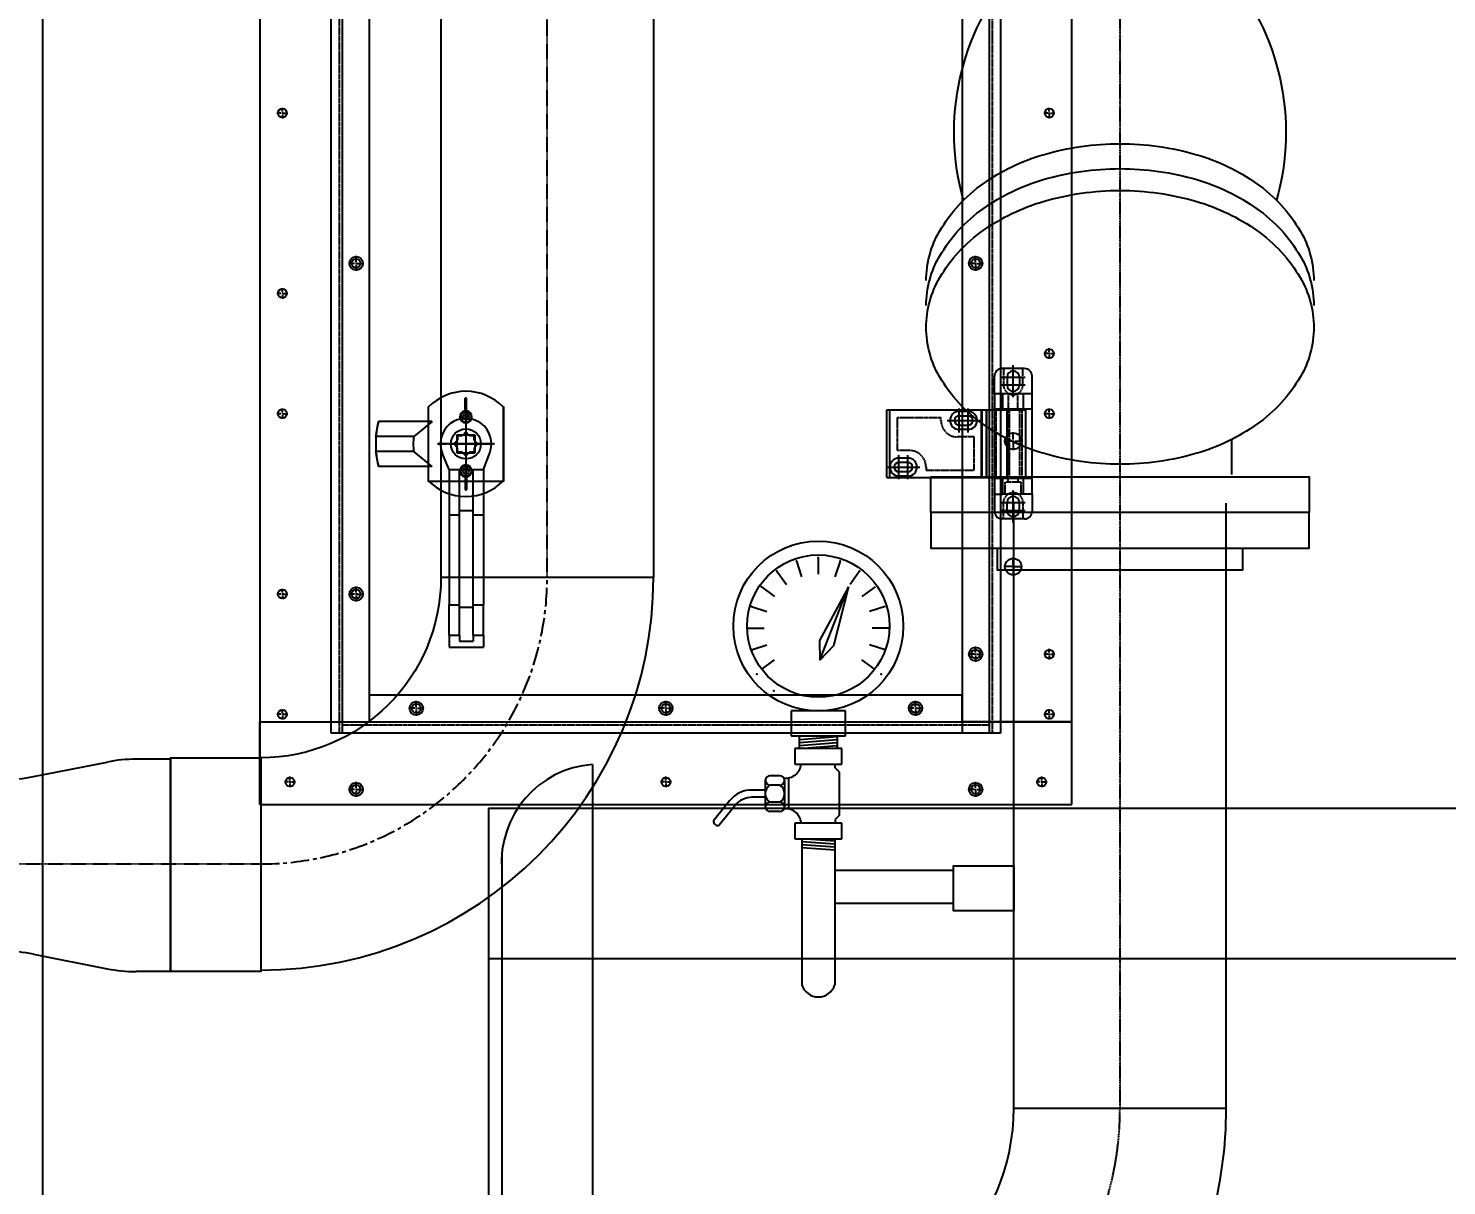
# Model space of a CAD drawing. Header units: millimetres. Extents: x -69706 to 52883, y -6882 to 68885.
# Drawn here: x -32471 to -31528, y 24816 to 25586 of the extents above; entities that cross this region are included whole.
import ezdxf

# ---------------------------------------------------------------- set-up
doc = ezdxf.new("R2010")
doc.units = ezdxf.units.MM
for name, pattern in [('YFM1P-長$0$CENTER', [2, 1.25, -0.25, 0.25, -0.25]), ('YFM1P-長$0$CENTER2', [1.125, 0.75, -0.125, 0.125, -0.125]), ('YFM1P-長$0$CENTERX2', [101.6, 63.5, -12.7, 12.7, -12.7]), ('YFM1P-長$0$DASHED', [0.75, 0.5, -0.25])]:
    doc.linetypes.add(name, pattern=pattern)
for name, color, linetype in [('YFM1P-長$0$03', 4, 'Continuous'), ('YFM1P-長$0$1', 7, 'Continuous'), ('YFM1P-長$0$AUDIT_I_250305115502-0', 1, 'YFM1P-長$0$CENTERX2'), ('YFM1P-長$0$BILLET', 7, 'Continuous'), ('YFM1P-長$0$BOLT', 3, 'Continuous'), ('YFM1P-長$0$DOOR-02-01', 230, 'Continuous'), ('YFM1P-長$0$HANDLE', 6, 'Continuous'), ('YFM1P-長$0$Hatch', 1, 'Continuous'), ('YFM1P-長$0$LOCKING', 191, 'Continuous'), ('YFM1P-長$0$M-FOUN', 252, 'Continuous'), ('YFM1P-長$0$M-PIPE-CHWR13', 94, 'Continuous'), ('YFM1P-長$0$M-PIPE-CHWR13_CL', 93, 'YFM1P-長$0$CENTER2'), ('YFM1P-長$0$M-PIPE-CHWS5', 160, 'Continuous'), ('YFM1P-長$0$M-PIPE-CHWS5_CL', 161, 'YFM1P-長$0$CENTER2'), ('YFM1P-長$0$MAU&DCC Valve Station$0$1', 1, 'Continuous'), ('YFM1P-長$0$MAU&DCC Valve Station$0$M-CWTR-VAVE', 4, 'Continuous'), ('YFM1P-長$0$MAU&DCC Valve Station$0$M-PIPE-WWS35', 10, 'Continuous'), ('YFM1P-長$0$PV-551', 7, 'Continuous'), ('YFM1P-長$0$TYPE14X10', 7, 'Continuous'), ('YFM1P-長$0$图层1', 3, 'YFM1P-長$0$DASHED'), ('YFM1P-長$0$虚线', 3, 'YFM1P-長$0$DASHED'), ('YFM1P-長$0$表面显示线', 5, 'Continuous')]:
    doc.layers.add(name, color=color, linetype=linetype)
doc.styles.add('dim-txt', font='isocp.shx', dxfattribs={"width": 0.7, "bigfont": 'chineset.shx'})
doc.dimstyles.new('ARCH-dim-200MM', dxfattribs={"dimscale": 2000, "dimtxt": 0.3, "dimasz": 0.1, "dimexe": 0.1, "dimexo": 0.1, "dimgap": 0.05, "dimtad": 1, "dimdec": 0, "dimrnd": 0.5, "dimdsep": 46, "dimtxsty": 'dim-txt', "dimblk": 'DOT', "dimcen": 2, "dimclrd": 256, "dimclre": 256, "dimclrt": 256, "dimadec": 0, "dimazin": 0, "dimtfac": 1, "dimtdec": 0, "dimtix": 1, "dimtmove": 2, "dimatfit": 3, "dimldrblk": 'OBLIQUE', "dimfxl": 1, "dimtvp": 1, "dimtolj": 1, "dimarcsym": 0})

# ---------------------------------------------------------------- blocks, each defined once
blk = doc.blocks.new('YFM1P-長$0$MAU&DCC Valve Station$0$ss')
at = {"layer": 'YFM1P-長$0$MAU&DCC Valve Station$0$M-CWTR-VAVE'}
for p, q in [((5372.12, 5331.19), (5375.48, 5320.86)), ((5386.58, 5333.48), (5386.58, 5322.62)), ((5401.03, 5331.19), (5397.67, 5320.86)), ((5359.08, 5324.55), (5365.46, 5315.76)), ((5414.07, 5324.55), (5407.69, 5315.76)), ((5348.73, 5314.2), (5357.52, 5307.82)), ((5406.55, 5314.28), (5387.3, 5278.56)), ((5387.56, 5265.45), (5406.55, 5314.28)), ((5406.55, 5314.28), (5396.6, 5274.94)), ((5424.42, 5314.2), (5415.63, 5307.82)), ((5342.09, 5301.16), (5352.42, 5297.8)), ((5431.06, 5301.16), (5420.73, 5297.8)), ((5339.8, 5286.71), (5350.66, 5286.71)), ((5433.35, 5286.71), (5422.49, 5286.71)), ((5342.09, 5272.25), (5352.42, 5275.61)), ((5387.3, 5278.56), (5387.56, 5265.45)), ((5396.6, 5274.94), (5387.56, 5265.45)), ((5431.06, 5272.25), (5420.73, 5275.61)), ((5348.73, 5259.21), (5357.52, 5265.59)), ((5424.42, 5259.21), (5415.63, 5265.59)), ((5368.56, 5231.57), (5368.56, 5215.02)), ((5404.59, 5231.57), (5368.56, 5231.57)), ((5404.59, 5215.02), (5404.59, 5231.57)), ((5368.56, 5215.02), (5404.59, 5215.02)), ((5373.97, 5206.57), (5373.97, 5215.02)), ((5373.97, 5212.53), (5399.18, 5214.52)), ((5373.97, 5210.54), (5399.18, 5212.53)), ((5373.97, 5208.56), (5399.18, 5210.54)), ((5373.97, 5206.57), (5399.18, 5208.56)), ((5399.18, 5215.02), (5399.18, 5206.57)), ((5371.01, 5206.57), (5371.01, 5196.25)), ((5402.14, 5206.57), (5371.01, 5206.57)), ((5402.14, 5196.25), (5402.14, 5206.57)), ((5361.07, 5188.44), (5354.44, 5188.44)), ((5371.01, 5196.25), (5402.14, 5196.25)), ((5397.75, 5193.75), (5397.75, 5196.25)), ((5400.72, 5190.78), (5397.75, 5193.75)), ((5400.72, 5162.35), (5400.72, 5190.78)), ((5351.32, 5178.94), (5342.71, 5178.94)), ((5351.32, 5185.34), (5351.32, 5167.79)), ((5351.34, 5185.34), (5351.34, 5167.79)), ((5361.07, 5182.25), (5354.44, 5182.25)), ((5364.16, 5185.34), (5364.16, 5167.79)), ((5366.77, 5186.88), (5366.77, 5166.25)), ((5327.54, 5171.68), (5316.94, 5158.52)), ((5351.32, 5174.2), (5342.71, 5174.2)), ((5361.07, 5170.89), (5354.44, 5170.89)), ((5331.23, 5168.71), (5320.63, 5155.55)), ((5361.07, 5164.69), (5354.44, 5164.69)), ((5400.72, 5162.35), (5397.75, 5159.38)), ((5371.01, 5156.88), (5371.01, 5146.57)), ((5402.14, 5156.88), (5371.01, 5156.88)), ((5397.75, 5159.38), (5397.75, 5156.88)), ((5402.14, 5146.57), (5402.14, 5156.88)), ((5371.01, 5146.57), (5402.14, 5146.57)), ((5375.68, 5146.57), (5375.68, 5049.41)), ((5375.68, 5144.81), (5397.48, 5143.09)), ((5375.68, 5142.82), (5397.48, 5141.1)), ((5375.68, 5140.83), (5397.48, 5139.11)), ((5378.57, 5146.57), (5397.48, 5145.08)), ((5397.48, 5146.57), (5397.48, 5049.41)), ((5397.48, 5125.54), (5476.58, 5125.54)), ((5397.48, 5103.74), (5476.58, 5103.74))]:
    blk.add_line(p, q, dxfattribs=at)
blk.add_lwpolyline([(5516.58, 5098.6), (5476.58, 5098.6), (5476.58, 5128.54), (5516.58, 5128.54)], close=True, dxfattribs=at)
for radius in [56.5, 47.34]:
    blk.add_circle((5386.58, 5288.07), radius, dxfattribs=at)
for centre, radius, start, end in [((5354.44, 5185.34), 3.1, 90, 270), ((5361.07, 5185.34), 3.1, 270, 90), ((5364.86, 5197.27), 10.39, 263.03661, 354.39742), ((5341.93, 5161.08), 17.87, 87.50392, 143.63508), ((5358.06, 5176.57), 6.74, 122.55049, 237.44951), ((5357.44, 5176.57), 6.74, 302.55049, 57.44951), ((5342.71, 5159.46), 14.74, 90, 141.139), ((5354.44, 5167.79), 3.1, 90, 270), ((5361.07, 5167.79), 3.1, 270, 90), ((5364.86, 5156.15), 10.39, 4.81378, 96.96339), ((5319.66, 5158.12), 2.75, 171.61436, 290.66364), ((5386.58, 5052.66), 11.37, 196.6033, 343.3967)]:
    blk.add_arc(centre, radius, start, end, dxfattribs=at)
for p in [(5372.12, 5331.19), (5386.58, 5333.48), (5401.03, 5331.19), (5359.08, 5324.55), (5414.07, 5324.55), (5348.73, 5314.2), (5342.09, 5301.16), (5339.8, 5286.71), (5433.35, 5286.71), (5342.09, 5272.25), (5431.06, 5272.25), (5345.71, 5256.17), (5428.34, 5256.17), (5357, 5244.87)]:
    blk.add_point(p, dxfattribs=at)
blk = doc.blocks.new('YFM1P-長$0$R5-4')
for p, q in [((-5.715, 0), (-5.715, -1.64)), ((-5.715, 0), (5.715, 0)), ((5.715, 0), (5.715, -1.64)), ((-5.905, -3.58), (-6.875, -8.485)), ((5.905, -3.58), (6.875, -8.485)), ((-7.065, -12.7), (-7.065, -10.425)), ((7.065, -12.7), (7.065, -10.425)), ((7.065, -12.7), (-7.065, -12.7))]:
    blk.add_line(p, q)
for centre, start, end in [((-15.715, -1.64), 348.81312, 0), ((15.715, -1.64), 180, 191.18688), ((2.935, -10.425), 168.81312, 180), ((-2.935, -10.425), 0, 11.18688)]:
    blk.add_arc(centre, 10, start, end)
blk = doc.blocks.new('YFM1P-長$0$Es-125')
blk.add_lwpolyline([(7.06501, 0, 0.41421356), (-19.05, 26.11501), (-19.05, 11.98499, -0.41421356), (-7.06501, 0)], format="xyb", close=True)
at = {"color": 1, "linetype": 'YFM1P-長$0$CENTER'}
blk.add_arc((-19.05, 0), 19.05, 0, 90, dxfattribs=at)
blk = doc.blocks.new('YFM1P-長$0$A$C141D08B8')
at = {"layer": 'YFM1P-長$0$MAU&DCC Valve Station$0$M-CWTR-VAVE'}
for p, q in [((54.76, 434.29, 0), (54.76, 390.81, 0)), ((202.92, 434.29, 0), (202.92, 387.06, 0)), ((54.76, 86.58, 0), (54.76, 63.37, 0)), ((202.92, 86.58, 0), (202.92, 63.37, 0))]:
    blk.add_line(p, q, dxfattribs=at)
at = {"layer": 'YFM1P-長$0$MAU&DCC Valve Station$0$M-CWTR-VAVE', "elevation": 0}
for points in [[(210.59, 481.91), (210.59, 496.2), (47.08, 496.2), (47.08, 481.91)], [(254.61, 458.1), (254.61, 481.91), (3.07, 481.91), (3.07, 458.1), (254.61, 458.1)], [(254.61, 458.1), (254.61, 434.29), (3.07, 434.29), (3.07, 458.1), (254.61, 458.1)], [(254.61, 38.1), (254.61, 61.91), (3.07, 61.91), (3.07, 38.1), (254.61, 38.1)], [(254.61, 38.1), (254.61, 14.29), (3.07, 14.29), (3.07, 38.1), (254.61, 38.1)], [(210.59, 14.29), (210.59, 0), (47.08, 0), (47.08, 14.29)]]:
    blk.add_lwpolyline(points, dxfattribs=at)
for points in [[(257.68, 192.37, 0.133256), (248.7, 225.46, 0.106756), (219.94, 256.79, 0.082828), (179.88, 276.15, 0.071352), (128.84, 283.47, 0.071352), (77.8, 276.15, 0.082828), (37.74, 256.79, 0.106756), (8.98, 225.46, 0.133256), (0, 192.37, 0.133256)], [(257.68, 175.76, 0.133256), (248.7, 208.84, 0.106756), (219.94, 240.18, 0.082828), (179.88, 259.54, 0.071352), (128.84, 266.86, 0.071352), (77.8, 259.54, 0.082828), (37.74, 240.18, 0.106756), (8.98, 208.84, 0.133256), (0, 175.76, 0.133256)]]:
    blk.add_lwpolyline(points, format="xyb", dxfattribs=at)
blk.add_lwpolyline([(0, 161.25, 0.133256), (8.98, 128.16, 0.106756), (37.74, 96.83, 0.082828), (77.8, 77.47, 0.071352), (128.84, 70.14, 0.071352), (179.88, 77.47, 0.082828), (219.94, 96.83, 0.106756), (248.7, 128.16, 0.133256), (257.68, 161.25, 0.133256), (248.7, 194.34, 0.106756), (219.94, 225.67, 0.082828), (179.88, 245.03, 0.071352), (128.84, 252.35, 0.071352), (77.8, 245.03, 0.082828), (37.74, 225.67, 0.106756), (8.98, 194.34, 0.133256)], format="xyb", close=True, dxfattribs=at)
at = {"layer": 'YFM1P-長$0$MAU&DCC Valve Station$0$M-CWTR-VAVE'}
for centre, radius, start, end in [((132.35, 282.07, 0), 138.32, 91.45393, 122.25022), ((125.33, 282.07, 0), 138.32, 57.74978, 88.54607), ((184.43, 290.99, 0), 165.9, 139.35775, 195.77648), ((73.25, 290.99, 0), 165.9, 344.22352, 40.64225)]:
    blk.add_arc(centre, radius, start, end, dxfattribs=at)
blk = doc.blocks.new('YFM1P-長$0$A$Cc3ad5393')
at = {"color": 252, "linetype": 'YFM1P-長$0$CENTER', "ltscale": 5}
for p, q in [((283884.98, 372434.55), (283884.98, 372383.65)), ((283884.98, 372425.6), (283884.98, 372392.59)), ((283901.49, 372409.1), (283868.48, 372409.1)), ((283900.94, 372409.1), (283869.02, 372409.1))]:
    blk.add_line(p, q, dxfattribs=at)
at = {"layer": 'YFM1P-長$0$03', "color": 252}
for p, q in [((283795.48, 372216.72), (283795.48, 373281.72)), ((284240.48, 373281.72), (284240.48, 372216.72)), ((284240.48, 372216.72), (283795.48, 372216.72))]:
    blk.add_line(p, q, dxfattribs=at)
at = {"layer": 'YFM1P-長$0$1', "color": 252}
for p, q in [((284256.48, 372459.22), (284241.48, 372459.22)), ((284248.98, 372445.62), (284248.98, 372461.62)), ((284236.48, 372442.72), (284236.48, 372454.22)), ((284240.98, 372453.62), (284256.98, 372453.62)), ((284244.88, 372453.62), (284244.88, 372448.32)), ((284248.98, 372440.32), (284248.98, 372456.32)), ((284253.08, 372453.62), (284253.08, 372448.32)), ((284261.48, 372442.72), (284261.48, 372454.22)), ((284240.98, 372448.32), (284256.98, 372448.32)), ((284212.95, 372416.72), (284212.95, 372432.72)), ((284218.95, 372430.72), (284212.95, 372430.72, 78.1)), ((284214.05, 372431.72), (284220.05, 372431.72)), ((284218.95, 372416.72), (284218.95, 372432.72)), ((284204.95, 372424.72), (284220.95, 372424.72)), ((284210.95, 372424.72), (284226.95, 372424.72)), ((284212.95, 372427.82), (284218.95, 372427.82)), ((284212.95, 372421.62), (284218.95, 372421.62)), ((284218.95, 372418.72), (284212.95, 372418.72)), ((284164.98, 372393.72), (284180.98, 372393.72)), ((284170.98, 372393.72), (284186.98, 372393.72)), ((284172.98, 372385.72), (284172.98, 372401.72)), ((284178.98, 372399.72), (284172.98, 372399.72)), ((284178.98, 372396.82), (284172.98, 372396.82)), ((284178.98, 372385.72), (284178.98, 372401.72)), ((284178.98, 372390.62), (284172.98, 372390.62)), ((284178.98, 372387.72), (284172.98, 372387.72)), ((284236.48, 372375.72), (284236.48, 372364.22)), ((284248.98, 372362.12), (284248.98, 372378.12)), ((284261.48, 372375.72), (284261.48, 372364.22)), ((284240.98, 372370.12), (284256.98, 372370.12)), ((284240.98, 372364.82), (284256.98, 372364.82)), ((284244.88, 372364.82), (284244.88, 372370.12)), ((284248.98, 372356.82), (284248.98, 372372.82)), ((284253.08, 372364.82), (284253.08, 372370.12)), ((284256.48, 372359.22), (284241.48, 372359.22))]:
    blk.add_line(p, q, dxfattribs=at)
at = {"layer": 'YFM1P-長$0$1', "color": 252, "linetype": 'Continuous'}
for p, q in [((283859.98, 372433.59), (283859.98, 372384.6)), ((283884.48, 372431.07), (283884.48, 372439.6)), ((283885.48, 372431.07), (283885.48, 372439.6)), ((283909.98, 372384.6), (283909.98, 372433.59)), ((283884.48, 372387.13), (283884.48, 372378.6)), ((283885.48, 372387.13), (283885.48, 372378.6))]:
    blk.add_line(p, q, dxfattribs=at)
for centre, radius in [((283884.98, 372427.1), 3.46), ((283884.98, 372427.1), 2), ((283884.98, 372409.1), 10), ((283884.98, 372391.1), 3.46), ((283884.98, 372391.1), 2)]:
    blk.add_circle(centre, radius, dxfattribs=at)
at = {"layer": 'YFM1P-長$0$1', "color": 252}
for centre, radius, start, end in [((284241.48, 372454.22), 5, 90, 180), ((284256.48, 372454.22), 5, 0, 90), ((284248.98, 372453.62), 4.1, 0, 180), ((284248.98, 372448.32), 4.1, 180, 0), ((284212.95, 372424.72), 6, 90, 270), ((284218.95, 372424.72), 6, 270, 90), ((284212.95, 372424.72), 3.1, 90, 270), ((284218.95, 372424.72), 3.1, 270, 90), ((284172.98, 372393.72), 6, 90, 270), ((284172.98, 372393.72), 3.1, 90, 270), ((284178.98, 372393.72), 6, 270, 90), ((284178.98, 372393.72), 3.1, 270, 90), ((284248.98, 372370.12), 4.1, 0, 180), ((284248.98, 372364.82), 4.1, 180, 0), ((284241.48, 372364.22), 5, 180, 270), ((284256.48, 372364.22), 5, 270, 0)]:
    blk.add_arc(centre, radius, start, end, dxfattribs=at)
at = {"layer": 'YFM1P-長$0$1', "color": 252, "linetype": 'Continuous'}
for centre, radius, start, end in [((283884.98, 372409.1), 35, 44.41531, 135.58469), ((283884.98, 372427.1), 4, 97.18076, 82.81924), ((283884.98, 372409.1), 30.5, 89.06068, 90.93932), ((283884.98, 372427.37), 3.73, 82.30067, 97.69933), ((283884.98, 372391.1), 4, 277.18076, 262.81924), ((283884.98, 372409.1), 35, 224.41531, 315.58469), ((283884.98, 372390.83), 3.73, 262.30067, 277.69933), ((283884.98, 372409.1), 30.5, 269.06068, 270.93932)]:
    blk.add_arc(centre, radius, start, end, dxfattribs=at)
at = {"layer": 'YFM1P-長$0$AUDIT_I_250305115502-0', "color": 252}
for p, q in [((283761.98, 372629.22), (283759.48, 372629.22)), ((283763.48, 372629.22), (283762.48, 372629.22)), ((283762.98, 372630.22), (283762.98, 372632.72)), ((283762.98, 372629.72), (283762.98, 372628.72)), ((283763.98, 372629.22), (283766.48, 372629.22)), ((284271.98, 372629.22), (284269.48, 372629.22)), ((284272.48, 372629.22), (284273.48, 372629.22)), ((284272.98, 372630.22), (284272.98, 372632.72)), ((284272.98, 372628.72), (284272.98, 372629.72)), ((284273.98, 372629.22), (284276.48, 372629.22)), ((283762.98, 372628.22), (283762.98, 372625.72)), ((284272.98, 372628.22), (284272.98, 372625.72)), ((283810.98, 372529.22), (283806.98, 372529.22)), ((283812.48, 372529.22), (283811.48, 372529.22)), ((283811.98, 372530.22), (283811.98, 372534.22)), ((283811.98, 372529.72), (283811.98, 372528.72)), ((283811.98, 372528.22), (283811.98, 372524.22)), ((283812.98, 372529.22), (283816.98, 372529.22)), ((284222.98, 372529.22), (284218.98, 372529.22)), ((284223.48, 372529.22), (284224.48, 372529.22)), ((284223.98, 372530.22), (284223.98, 372534.22)), ((284223.98, 372528.72), (284223.98, 372529.72)), ((284223.98, 372528.22), (284223.98, 372524.22)), ((284224.98, 372529.22), (284228.98, 372529.22)), ((283761.98, 372509.22), (283759.48, 372509.22)), ((283763.48, 372509.22), (283762.48, 372509.22)), ((283762.98, 372510.22), (283762.98, 372512.72)), ((283762.98, 372509.72), (283762.98, 372508.72)), ((283762.98, 372508.22), (283762.98, 372505.72)), ((283763.98, 372509.22), (283766.48, 372509.22)), ((284271.98, 372469.22), (284269.48, 372469.22)), ((284272.48, 372469.22), (284273.48, 372469.22)), ((284272.98, 372470.22), (284272.98, 372472.72)), ((284272.98, 372468.72), (284272.98, 372469.72)), ((284273.98, 372469.22), (284276.48, 372469.22)), ((284272.98, 372468.22), (284272.98, 372465.72)), ((283762.98, 372430.22), (283762.98, 372432.72)), ((284272.98, 372430.22), (284272.98, 372432.72)), ((283761.98, 372429.22), (283759.48, 372429.22)), ((283763.48, 372429.22), (283762.48, 372429.22)), ((283762.98, 372429.72), (283762.98, 372428.72)), ((283762.98, 372428.22), (283762.98, 372425.72)), ((283763.98, 372429.22), (283766.48, 372429.22)), ((284271.98, 372429.22), (284269.48, 372429.22)), ((284272.48, 372429.22), (284273.48, 372429.22)), ((284272.98, 372428.72), (284272.98, 372429.72)), ((284272.98, 372428.22), (284272.98, 372425.72)), ((284273.98, 372429.22), (284276.48, 372429.22)), ((284248.98, 372411.97), (284248.98, 372416.97)), ((284247.98, 372410.97), (284242.98, 372410.97)), ((284248.48, 372410.97), (284249.48, 372410.97)), ((284248.98, 372410.47), (284248.98, 372411.47)), ((284248.98, 372409.97), (284248.98, 372404.97)), ((284249.98, 372410.97), (284254.98, 372410.97)), ((284247.98, 372327.47), (284242.98, 372327.47)), ((284248.48, 372327.47), (284249.48, 372327.47)), ((284248.98, 372328.47), (284248.98, 372333.47)), ((284248.98, 372326.97), (284248.98, 372327.97)), ((284249.98, 372327.47), (284254.98, 372327.47)), ((284248.98, 372326.47), (284248.98, 372321.47)), ((283761.98, 372309.22), (283759.48, 372309.22)), ((283763.48, 372309.22), (283762.48, 372309.22)), ((283762.98, 372310.22), (283762.98, 372312.72)), ((283762.98, 372309.72), (283762.98, 372308.72)), ((283762.98, 372308.22), (283762.98, 372305.72)), ((283763.98, 372309.22), (283766.48, 372309.22)), ((283810.98, 372309.22), (283806.98, 372309.22)), ((283812.48, 372309.22), (283811.48, 372309.22)), ((283811.98, 372310.22), (283811.98, 372314.22)), ((283811.98, 372309.72), (283811.98, 372308.72)), ((283811.98, 372308.22), (283811.98, 372304.22)), ((283812.98, 372309.22), (283816.98, 372309.22)), ((284223.98, 372270.22), (284223.98, 372274.22)), ((284272.98, 372270.22), (284272.98, 372272.72)), ((284222.98, 372269.22), (284218.98, 372269.22)), ((284223.48, 372269.22), (284224.48, 372269.22)), ((284223.98, 372268.72), (284223.98, 372269.72)), ((284223.98, 372268.22), (284223.98, 372264.22)), ((284224.98, 372269.22), (284228.98, 372269.22)), ((284271.98, 372269.22), (284269.48, 372269.22)), ((284272.48, 372269.22), (284273.48, 372269.22)), ((284272.98, 372268.72), (284272.98, 372269.72)), ((284272.98, 372268.22), (284272.98, 372265.72)), ((284273.98, 372269.22), (284276.48, 372269.22)), ((283762.98, 372230.22), (283762.98, 372232.72)), ((284272.98, 372230.22), (284272.98, 372232.72)), ((283761.98, 372229.22), (283759.48, 372229.22)), ((283763.48, 372229.22), (283762.48, 372229.22)), ((283762.98, 372229.72), (283762.98, 372228.72)), ((283762.98, 372228.22), (283762.98, 372225.72)), ((283763.98, 372229.22), (283766.48, 372229.22)), ((284271.98, 372229.22), (284269.48, 372229.22)), ((284272.48, 372229.22), (284273.48, 372229.22)), ((284272.98, 372228.72), (284272.98, 372229.72)), ((284272.98, 372228.22), (284272.98, 372225.72)), ((284273.98, 372229.22), (284276.48, 372229.22)), ((283767.98, 372185.22), (283767.98, 372187.72)), ((284017.98, 372185.22), (284017.98, 372187.72)), ((284267.98, 372185.22), (284267.98, 372187.72)), ((283766.98, 372184.22), (283764.48, 372184.22)), ((283767.48, 372184.22), (283768.48, 372184.22)), ((283767.98, 372184.72), (283767.98, 372183.72)), ((283767.98, 372183.22), (283767.98, 372180.72)), ((283768.98, 372184.22), (283771.48, 372184.22)), ((283810.98, 372179.22), (283806.98, 372179.22)), ((283812.48, 372179.22), (283811.48, 372179.22)), ((283811.98, 372180.22), (283811.98, 372184.22)), ((283811.98, 372179.72), (283811.98, 372178.72)), ((283811.98, 372178.22), (283811.98, 372174.22)), ((283812.98, 372179.22), (283816.98, 372179.22)), ((284016.98, 372184.22), (284014.48, 372184.22)), ((284017.48, 372184.22), (284018.48, 372184.22)), ((284017.98, 372184.72), (284017.98, 372183.72)), ((284017.98, 372183.22), (284017.98, 372180.72)), ((284018.98, 372184.22), (284021.48, 372184.22)), ((284222.98, 372179.22), (284218.98, 372179.22)), ((284223.48, 372179.22), (284224.48, 372179.22)), ((284223.98, 372180.22), (284223.98, 372184.22)), ((284223.98, 372178.72), (284223.98, 372179.72)), ((284223.98, 372178.22), (284223.98, 372174.22)), ((284224.98, 372179.22), (284228.98, 372179.22)), ((284266.98, 372184.22), (284264.48, 372184.22)), ((284267.48, 372184.22), (284268.48, 372184.22)), ((284267.98, 372184.72), (284267.98, 372183.72)), ((284267.98, 372183.22), (284267.98, 372180.72)), ((284268.98, 372184.22), (284271.48, 372184.22))]:
    blk.add_line(p, q, dxfattribs=at)
at = {"layer": 'YFM1P-長$0$BILLET', "color": 252}
for p, q in [((283859.98, 372434.1), (283859.98, 372384.1)), ((283909.98, 372434.1), (283909.98, 372384.1)), ((283909.98, 372384.1), (283859.98, 372384.1))]:
    blk.add_line(p, q, dxfattribs=at)
at = {"layer": 'YFM1P-長$0$BILLET', "color": 252, "linetype": 'YFM1P-長$0$CENTER', "ltscale": 5}
for p, q in [((283884.98, 372425.8), (283884.98, 372392.4)), ((283901.68, 372409.1), (283868.29, 372409.1))]:
    blk.add_line(p, q, dxfattribs=at)
at = {"layer": 'YFM1P-長$0$BOLT', "color": 252, "linetype": 'YFM1P-長$0$CENTER', "ltscale": 1.5}
for p, q in [((283884.98, 372418.38), (283884.98, 372399.82)), ((283875.71, 372409.1), (283894.26, 372409.1))]:
    blk.add_line(p, q, dxfattribs=at)
at = {"layer": 'YFM1P-長$0$DOOR-02-01', "color": 252}
for p, q in [((283885.98, 372427.1), (283883.98, 372427.1)), ((283884.98, 372426.1), (283884.98, 372428.1)), ((283885.98, 372391.1), (283883.98, 372391.1)), ((283884.98, 372390.1), (283884.98, 372392.1))]:
    blk.add_line(p, q, dxfattribs=at)
at = {"layer": 'YFM1P-長$0$HANDLE', "color": 252, "linetype": 'YFM1P-長$0$CENTER', "ltscale": 5}
for p, q in [((283884.98, 372428.03), (283884.98, 372390.16)), ((283866.05, 372409.1), (283903.92, 372409.1))]:
    blk.add_line(p, q, dxfattribs=at)
at = {"layer": 'YFM1P-長$0$HANDLE', "color": 252, "linetype": 'Continuous'}
for p, q in [((283878.98, 372415.1), (283878.98, 372403.1)), ((283878.98, 372415.1), (283890.98, 372415.1)), ((283890.98, 372415.1), (283890.98, 372403.1)), ((283873.8, 372392), (283869.35, 372402.43)), ((283878.98, 372403.1), (283890.98, 372403.1)), ((283896.8, 372392), (283900.93, 372403.23)), ((283873.8, 372392), (283873.8, 372362)), ((283873.8, 372392), (283880.8, 372392)), ((283880.8, 372362), (283880.8, 372392)), ((283880.8, 372392), (283889.8, 372392)), ((283889.8, 372362), (283889.8, 372392)), ((283889.8, 372392), (283896.8, 372392)), ((283896.8, 372392), (283896.8, 372362)), ((283880.8, 372364.9), (283889.8, 372364.9)), ((283873.8, 372362), (283873.8, 372302)), ((283873.8, 372362), (283880.8, 372362)), ((283880.8, 372302), (283880.8, 372362)), ((283889.8, 372302), (283889.8, 372362)), ((283889.8, 372362), (283896.8, 372362)), ((283896.8, 372362), (283896.8, 372302)), ((283873.8, 372281.97), (283873.8, 372302)), ((283873.8, 372302), (283880.8, 372302)), ((283880.8, 372281.97), (283880.8, 372302)), ((283880.8, 372300.51), (283889.8, 372300.51)), ((283889.8, 372281.97), (283889.8, 372302)), ((283889.8, 372302), (283896.8, 372302)), ((283896.8, 372281.97), (283896.8, 372302)), ((283873.8, 372281.97), (283873.8, 372273.97)), ((283873.8, 372281.97), (283880.8, 372281.97)), ((283880.8, 372281.97), (283880.8, 372277.97)), ((283889.8, 372281.97), (283889.8, 372277.97)), ((283889.8, 372281.97), (283896.8, 372281.97)), ((283896.8, 372281.97), (283896.8, 372273.97)), ((283873.8, 372273.97), (283896.8, 372273.97)), ((283880.8, 372277.97), (283889.8, 372277.97))]:
    blk.add_line(p, q, dxfattribs=at)
blk.add_arc((283884.98, 372409.1), 16.99, 339.80144, 203.09076, dxfattribs=at)
at = {"layer": 'YFM1P-長$0$Hatch', "color": 252}
for p, q in [((283850.98, 372233.22), (283846.98, 372233.22)), ((283851.48, 372233.22), (283852.48, 372233.22)), ((283851.98, 372234.22), (283851.98, 372238.22)), ((283851.98, 372233.72), (283851.98, 372232.72)), ((283852.98, 372233.22), (283856.98, 372233.22)), ((284016.98, 372233.22), (284012.98, 372233.22)), ((284017.48, 372233.22), (284018.48, 372233.22)), ((284017.98, 372234.22), (284017.98, 372238.22)), ((284017.98, 372233.72), (284017.98, 372232.72)), ((284018.98, 372233.22), (284022.98, 372233.22)), ((284182.98, 372233.22), (284178.98, 372233.22)), ((284183.48, 372233.22), (284184.48, 372233.22)), ((284183.98, 372234.22), (284183.98, 372238.22)), ((284183.98, 372233.72), (284183.98, 372232.72)), ((284184.98, 372233.22), (284188.98, 372233.22)), ((283851.98, 372232.22), (283851.98, 372228.22)), ((284017.98, 372232.22), (284017.98, 372228.22)), ((284183.98, 372232.22), (284183.98, 372228.22))]:
    blk.add_line(p, q, dxfattribs=at)
at = {"layer": 'YFM1P-長$0$LOCKING', "color": 252}
for p, q in [((283825.19, 372414.1), (283826.89, 372424.1)), ((283862.53, 372424.1), (283826.89, 372424.1)), ((283862.53, 372424.1), (283850.34, 372414.1)), ((283850.34, 372414.1), (283825.19, 372414.1)), ((283879.48, 372414.6), (283879.48, 372411.6)), ((283882.48, 372414.6), (283879.48, 372414.6)), ((283884.98, 372417.1), (283882.48, 372414.6)), ((283887.48, 372414.6), (283884.98, 372417.1)), ((283890.48, 372414.6), (283887.48, 372414.6)), ((283890.48, 372411.6), (283890.48, 372414.6)), ((283850.34, 372404.1), (283825.19, 372404.1)), ((283826.89, 372394.1), (283825.19, 372404.1)), ((283862.53, 372394.1), (283850.34, 372404.1)), ((283879.48, 372411.6), (283876.98, 372409.1)), ((283879.48, 372406.6), (283876.98, 372409.1)), ((283879.48, 372403.6), (283879.48, 372406.6)), ((283882.48, 372403.6), (283879.48, 372403.6)), ((283884.98, 372401.1), (283882.48, 372403.6)), ((283887.48, 372403.6), (283884.98, 372401.1)), ((283890.48, 372403.6), (283887.48, 372403.6)), ((283892.98, 372409.1), (283890.48, 372411.6)), ((283892.98, 372409.1), (283890.48, 372406.6)), ((283890.48, 372406.6), (283890.48, 372403.6)), ((283862.53, 372394.1), (283826.89, 372394.1))]:
    blk.add_line(p, q, dxfattribs=at)
at = {"layer": 'YFM1P-長$0$LOCKING', "color": 252, "linetype": 'YFM1P-長$0$CENTER', "ltscale": 8}
blk.add_line((283903.88, 372409.1), (283866.09, 372409.1), dxfattribs=at)
at = {"layer": 'YFM1P-長$0$LOCKING', "color": 252}
for radius, start, end in [(60, 165.52249, 175.21981), (60, 175.21981, 184.78019), (35, 171.78679, 188.21321), (60, 184.78019, 194.47751)]:
    blk.add_arc((283884.98, 372409.1), radius, start, end, dxfattribs=at)
at = {"layer": 'YFM1P-長$0$PV-551', "color": 252}
for p, q in [((284236.48, 372442.72), (284242.11, 372442.72)), ((284236.48, 372442.72), (284236.48, 372385.72)), ((284242.11, 372432.22), (284242.11, 372442.72)), ((284242.11, 372442.72), (284255.86, 372442.72)), ((284255.86, 372432.22), (284255.86, 372442.72)), ((284255.86, 372442.72), (284261.48, 372442.72)), ((284261.48, 372432.72), (284261.48, 372442.72)), ((284164.98, 372431.72), (284210.76, 372431.72)), ((284164.98, 372391.72), (284164.98, 372431.72)), ((284166.98, 372386.72), (284166.98, 372431.72)), ((284210.76, 372431.72), (284215.76, 372431.72)), ((284215.76, 372431.72), (284228.05, 372431.72)), ((284227.95, 372386.72), (284227.95, 372431.72)), ((284228.05, 372431.72), (284231.41, 372431.72)), ((284231.41, 372431.72), (284244.95, 372431.72)), ((284231.41, 372386.72), (284231.41, 372431.72)), ((284236.48, 372432.72), (284236.48, 372431.72)), ((284261.48, 372432.22), (284236.48, 372432.22)), ((284244.95, 372386.72), (284244.95, 372431.72)), ((284244.95, 372431.72), (284257.48, 372431.72)), ((284257.48, 372386.72), (284257.48, 372431.72)), ((284261.48, 372385.72), (284261.48, 372432.72)), ((284164.98, 372386.72), (284164.98, 372391.72)), ((284164.98, 372386.72), (284228.05, 372386.72)), ((284228.05, 372386.72), (284231.41, 372386.72)), ((284231.41, 372386.72), (284244.95, 372386.72)), ((284236.48, 372386.22), (284261.48, 372386.22)), ((284236.48, 372385.72), (284236.48, 372375.72)), ((284242.11, 372375.72), (284242.11, 372386.22)), ((284257.48, 372386.72), (284244.95, 372386.72)), ((284255.86, 372375.72), (284255.86, 372386.22)), ((284261.48, 372375.72), (284261.48, 372385.72)), ((284236.48, 372375.72), (284242.11, 372375.72)), ((284255.86, 372375.72), (284242.11, 372375.72)), ((284261.48, 372375.72), (284255.86, 372375.72))]:
    blk.add_line(p, q, dxfattribs=at)
at = {"layer": 'YFM1P-長$0$TYPE14X10', "color": 252}
for p, q in [((283603.43, 374127.79), (283603.43, 371608.79)), ((283900, 372166.73), (286100, 372166.73)), ((283900, 372166.73), (283900, 371586.73)), ((283900, 372066.73), (286100, 372066.73))]:
    blk.add_line(p, q, dxfattribs=at)
at = {"layer": 'YFM1P-長$0$图层1', "color": 252}
for p, q in [((284242.48, 372459.22), (284242.48, 372448.32)), ((284255.48, 372448.32), (284255.48, 372459.22)), ((284245.93, 372432.22), (284245.93, 372442.72)), ((284252.03, 372432.22), (284252.03, 372442.72)), ((284228.32, 372386.72), (284228.32, 372431.72)), ((284231.32, 372386.72), (284231.32, 372431.72)), ((284237.48, 372431.72), (284237.48, 372386.72)), ((284240.82, 372386.72), (284240.82, 372431.72)), ((284244.98, 372386.72), (284244.98, 372431.72)), ((284246.28, 372386.72), (284246.28, 372431.72)), ((284246.48, 372386.72), (284246.48, 372431.72)), ((284253.48, 372386.72), (284253.48, 372431.72)), ((284254.98, 372386.72), (284254.98, 372431.72)), ((284171.98, 372404.72), (284171.98, 372426.72)), ((284171.98, 372426.72), (284200.95, 372426.72)), ((284200.95, 372424.72), (284200.95, 372426.72)), ((284222.95, 372413.72), (284211.95, 372413.72)), ((284222.95, 372391.72), (284222.95, 372413.72)), ((284179.98, 372404.72), (284171.98, 372404.72)), ((284190.98, 372393.72), (284190.98, 372391.72)), ((284190.98, 372391.72), (284222.95, 372391.72)), ((284254.23, 372383.72), (284243.73, 372383.72)), ((284243.73, 372375.72), (284243.73, 372383.72)), ((284245.73, 372383.72), (284245.73, 372386.22)), ((284252.23, 372383.72), (284252.23, 372386.22)), ((284254.23, 372375.72), (284254.23, 372383.72)), ((284242.48, 372359.22), (284242.48, 372370.12)), ((284255.48, 372370.12), (284255.48, 372359.22))]:
    blk.add_line(p, q, dxfattribs=at)
for centre, radius, start, end in [((284248.98, 372448.32), 6.5, 180, 0), ((284211.95, 372424.72), 11, 180, 270), ((284179.98, 372393.72), 11, 0, 90), ((284248.98, 372370.12), 6.5, 0, 180)]:
    blk.add_arc(centre, radius, start, end, dxfattribs=at)
at = {"layer": 'YFM1P-長$0$虚线', "color": 252}
for p, q in [((283800.98, 372216.72), (283800.98, 373274.22)), ((284234.98, 373274.22), (284234.98, 372216.72)), ((283802.98, 372222.22), (283802.98, 372224.22)), ((284232.98, 372222.22), (284232.98, 372224.22)), ((283802.98, 372222.22), (284232.98, 372222.22))]:
    blk.add_line(p, q, dxfattribs=at)
at = {"layer": 'YFM1P-長$0$表面显示线', "color": 252}
for p, q in [((284287.98, 372169.22), (284287.98, 373329.22)), ((283747.98, 373314.22), (283747.98, 372169.22)), ((283802.98, 372216.72), (283802.98, 373276.22)), ((284232.98, 373276.22), (284232.98, 372216.72)), ((283820.98, 372224.22), (283820.98, 373256.22)), ((284214.98, 373256.22), (284214.98, 372216.72)), ((283820.98, 372224.22), (283820.98, 372242.22)), ((283820.98, 372242.22), (284214.98, 372242.22)), ((284214.98, 372224.22), (284214.98, 372242.22)), ((283747.98, 372169.22), (283747.98, 372224.22)), ((283747.98, 372224.22), (283820.98, 372224.22)), ((283773.98, 372224.22), (284287.98, 372224.22)), ((284287.98, 372224.22), (284214.98, 372224.22)), ((284287.98, 372169.22), (284287.98, 372224.22)), ((283747.98, 372169.22), (284287.98, 372169.22))]:
    blk.add_line(p, q, dxfattribs=at)
for centre, radius in [((283762.98, 372629.22), 3), ((284272.98, 372629.22), 3), ((283811.98, 372529.22), 4.5), ((283811.98, 372529.22), 3), ((284223.98, 372529.22), 4.5), ((284223.98, 372529.22), 3), ((283762.98, 372509.22), 3), ((284272.98, 372469.22), 3), ((283762.98, 372429.22), 3), ((284272.98, 372429.22), 3), ((284248.98, 372410.97), 5.5), ((284248.98, 372327.47), 5.5), ((283762.98, 372309.22), 3), ((283811.98, 372309.22), 4.5), ((283811.98, 372309.22), 3), ((284223.98, 372269.22), 4.5), ((284223.98, 372269.22), 3), ((284272.98, 372269.22), 3), ((283851.98, 372233.22), 4.5), ((283851.98, 372233.22), 3), ((284017.98, 372233.22), 4.5), ((284017.98, 372233.22), 3), ((284183.98, 372233.22), 4.5), ((284183.98, 372233.22), 3), ((283762.98, 372229.22), 3), ((284272.98, 372229.22), 3), ((283767.98, 372184.22), 3), ((284017.98, 372184.22), 3), ((284267.98, 372184.22), 3), ((283811.98, 372179.22), 4.5), ((283811.98, 372179.22), 3), ((284223.98, 372179.22), 4.5), ((284223.98, 372179.22), 3)]:
    blk.add_circle(centre, radius, dxfattribs=at)
blk = doc.blocks.new('_Dot')
at = {"color": 0, "linetype": 'ByBlock', "lineweight": -2}
blk.add_line((-0.5, 0), (-1, 0), dxfattribs=at)
at = {"color": 0, "linetype": 'ByBlock', "const_width": 0.5}
blk.add_lwpolyline([(-0.25, 0, 1), (0.25, 0, 1)], format="xyb", close=True, dxfattribs=at)
blk = doc.blocks.new('*D356')
at = {"lineweight": -2, "ltscale": 500, "transparency": 16777216}
for p, q in [((-31545.49, 28350.22), (-24413.81, 28350.22)), ((-24613.81, 28150.22), (-24613.81, 24240.99)), ((-31597.56, 24040.99), (-24413.81, 24040.99))]:
    blk.add_line(p, q, dxfattribs=at)
at = {"lineweight": -2, "ltscale": 500, "transparency": 16777216, "xscale": 200, "yscale": 200, "zscale": 200}
for p, rotation in [((-24613.81, 28350.22), 90), ((-24613.81, 24040.99), 270)]:
    blk.add_blockref('_Dot', p, dxfattribs=dict(at, rotation=rotation))
at = {"ltscale": 500, "transparency": 16777216, "insert": (-25013.81, 26195.61), "char_height": 600, "attachment_point": 5, "rotation": 90, "style": 'dim-txt'}
blk.add_mtext('\\A1;4309', dxfattribs=at)
blk = doc.blocks.new('_OBLIQUE')
at = {"color": 0, "linetype": 'ByBlock', "lineweight": -2}
blk.add_line((-0.5, -0.5), (0.5, 0.5), dxfattribs=at)

msp = doc.modelspace()

# ---------------------------------------------------------------- linework, layer by layer
at = {"layer": 'YFM1P-長$0$M-PIPE-CHWR13'}
for p, q in [((-32197.124, 25750.692, 0), (-32197.124, 25220.431, 0)), ((-32055.824, 25750.692, 0), (-32055.824, 25220.431, 0))]:
    msp.add_line(p, q, dxfattribs=at)
at = {"layer": 'YFM1P-長$0$M-PIPE-CHWR13', "elevation": 0}
msp.add_lwpolyline([(-32376.972, 24958.33), (-32376.972, 25100.581), (-32316.972, 25100.581), (-32316.972, 24958.33)], close=True, dxfattribs=at)
at = {"layer": 'YFM1P-長$0$M-PIPE-CHWR13_CL', "ltscale": 0.5}
for p, q in [((-32126.474, 25220.431, 0), (-32126.474, 28107.35, 0)), ((-33070.574, 25029.931, 0), (-32315.24, 25029.931, 0))]:
    msp.add_line(p, q, dxfattribs=at)
at = {"layer": 'YFM1P-長$0$M-PIPE-CHWS5'}
for p, q in [((-31816.135, 24867.381, 0), (-31816.135, 25270.006, 0)), ((-31674.835, 24867.381, 0), (-31674.835, 25270.006, 0)), ((-31816.135, 24867.381, 0), (-31674.835, 24867.381, 0))]:
    msp.add_line(p, q, dxfattribs=at)
for radius, start in [(141.3, 270), (282.6, 328.951623)]:
    msp.add_arc((-31957.435, 24867.381, 0), radius, start, 0, dxfattribs=at)
at = {"layer": 'YFM1P-長$0$M-PIPE-CHWS5_CL'}
msp.add_line((-31745.485, 24867.381, 0), (-31745.485, 27755.234, 0), dxfattribs=at)
msp.add_arc((-31957.435, 24867.381, 0), 211.95, 270, 0, dxfattribs=at)
at = {"layer": 'YFM1P-長$0$MAU&DCC Valve Station$0$M-PIPE-WWS35'}
for p, q in [((-32096.311, 25096.127, 0), (-32096.311, 24735.921, 0)), ((-32156.636, 25035.802, 0), (-32156.636, 24735.921, 0))]:
    msp.add_line(p, q, dxfattribs=at)
msp.add_arc((-32091.512, 25031.003, 0), 65.301, 94.214476, 184.214476, dxfattribs=at)

# ---------------------------------------------------------------- block references
at = {"xscale": -1}
msp.add_blockref('YFM1P-長$0$A$C141D08B8', (-31616.647, 25225.681, 0), dxfattribs=at)
at = {"layer": 'YFM1P-長$0$M-FOUN'}
msp.add_blockref('YFM1P-長$0$A$Cc3ad5393', (-316065.485, -347099.719, 0), dxfattribs=at)
at = {"layer": 'YFM1P-長$0$M-PIPE-CHWR13'}
for name, p, xscale, yscale, zscale, rotation in [('YFM1P-長$0$Es-125', (-32316.972, 25029.931, 0), 10, 10, 10, 270), ('YFM1P-長$0$R5-4', (-32503.972, 25028.98, 0), 10.00000000000001, 10.00000000000001, 10.00000000000001, 90)]:
    msp.add_blockref(name, p, dxfattribs=dict(at, xscale=xscale, yscale=yscale, zscale=zscale, rotation=rotation))
at = {"layer": 'YFM1P-長$0$MAU&DCC Valve Station$0$1'}
msp.add_blockref('YFM1P-長$0$MAU&DCC Valve Station$0$ss', (-37332.711, 19900.132, 0), dxfattribs=at)

# ---------------------------------------------------------------- dimensions: what is measured, and where the dimension line sits
at = {"ltscale": 500}
dim = msp.add_linear_dim(base=(-24613.807, 24040.991), p1=(-31745.485, 28350.222, 0), p2=(-31797.559, 24040.991, 0), angle=90, dimstyle='ARCH-dim-200MM', dxfattribs=at)
dim.commit()
dim.dimension.update_dxf_attribs({"geometry": '*D356', "text_midpoint": (-25013.807, 26195.607)})

doc.saveas('drawing.dxf')
